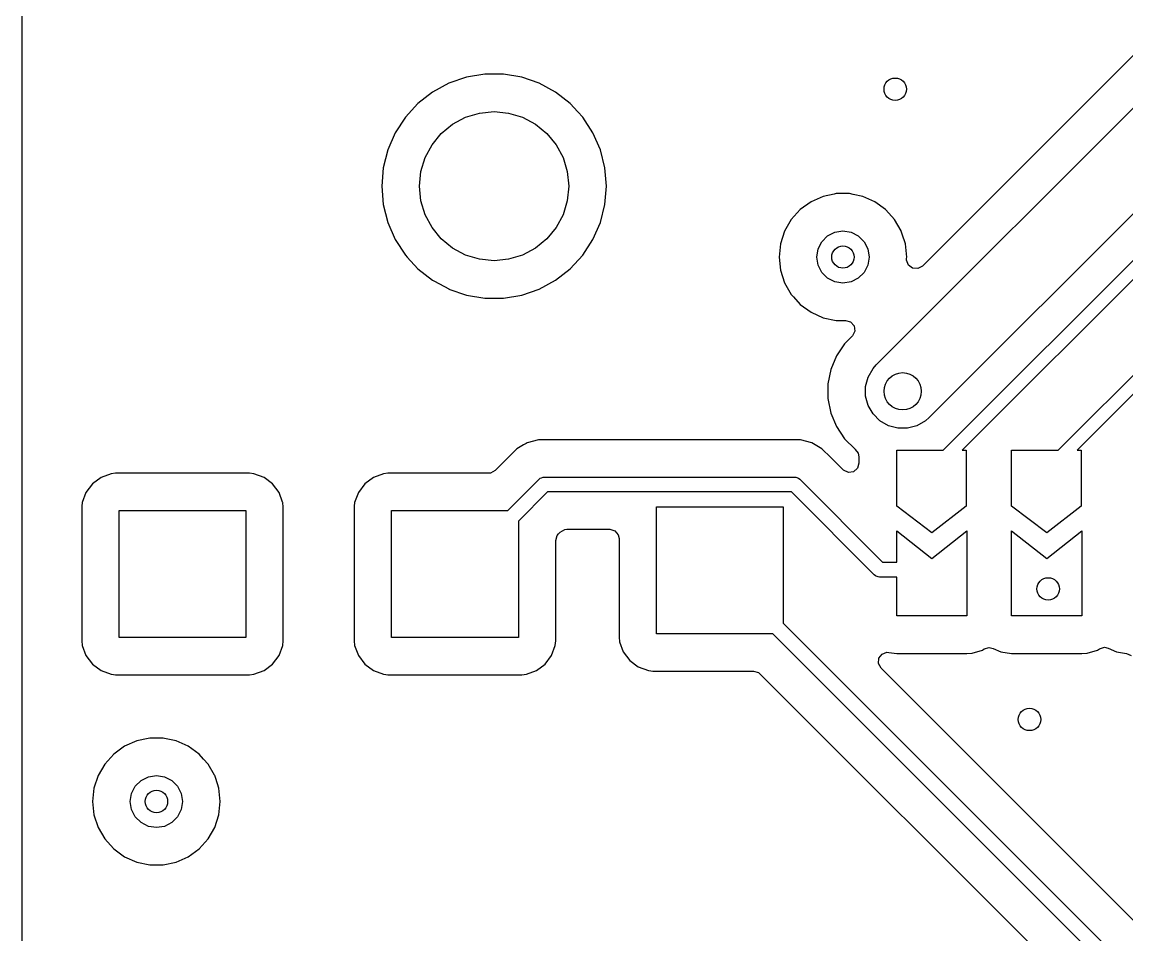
# Model space of a CAD drawing. Extents: x 70 to 224, y -154 to -54.
# Drawn here: x 103.9 to 118.7, y -101.09 to -88.85 of the extents above; entities that cross this region are included whole.
import ezdxf

# ---------------------------------------------------------------- set-up
doc = ezdxf.new("R2010")
doc.units = 0
doc.layers.add('BLACK', color=7, linetype='CONTINUOUS')

msp = doc.modelspace()

# ---------------------------------------------------------------- linework, layer by layer
at = {"layer": 'BLACK', "linetype": 'CONTINUOUS'}
for p, q in [((103.9, -91.049994), (103.9, -84.549994)), ((115.346447, -93.446447), (120.449998, -88.342895)), ((119.387478, -88.6976), (115.964043, -92.121035)), ((121.303551, -88.903556), (116.053553, -94.153553)), ((116.24272, -94.59), (121.456361, -89.376359)), ((110.100665, -89.5495), (109.855383, -89.590429)), ((110.349335, -89.5495), (110.100665, -89.5495)), ((110.594616, -89.590429), (110.349335, -89.5495)), ((121.557281, -89.529999), (116.49728, -94.59)), ((109.620188, -89.671172), (109.401493, -89.789524)), ((109.620197, -89.671169), (109.620188, -89.671172)), ((109.855383, -89.590429), (109.620197, -89.671169)), ((110.829802, -89.671169), (110.594616, -89.590429)), ((110.829811, -89.671172), (110.829802, -89.671169)), ((111.048506, -89.789524), (110.829811, -89.671172)), ((109.401493, -89.789524), (109.205257, -89.942261)), ((111.048507, -89.789525), (111.048506, -89.789524)), ((111.048509, -89.789526), (111.048507, -89.789525)), ((111.244744, -89.942262), (111.048509, -89.789526)), ((117.78272, -94.59), (122.59636, -89.776361)), ((109.205257, -89.942261), (109.036833, -90.125217)), ((111.34692, -90.053255), (111.244744, -89.942262)), ((122.697278, -89.930001), (118.03728, -94.59)), ((109.036833, -90.125217), (108.900826, -90.333393)), ((109.66943, -90.21853), (109.842317, -90.12612)), ((109.842317, -90.12612), (110.02991, -90.069215)), ((110.02991, -90.069215), (110.225, -90.05)), ((110.225, -90.05), (110.42009, -90.069215)), ((110.42009, -90.069215), (110.607683, -90.12612)), ((110.607683, -90.12612), (110.78057, -90.21853)), ((111.413166, -90.125217), (111.34692, -90.053255)), ((111.549173, -90.333393), (111.413166, -90.125217)), ((109.517893, -90.342893), (109.66943, -90.21853)), ((110.78057, -90.21853), (110.932107, -90.342893)), ((108.900826, -90.333393), (108.800936, -90.561118)), ((109.39353, -90.49443), (109.517893, -90.342893)), ((110.932107, -90.342893), (111.05647, -90.49443)), ((111.649063, -90.561118), (111.549173, -90.333393)), ((108.800936, -90.561118), (108.739892, -90.802175)), ((109.30112, -90.667317), (109.39353, -90.49443)), ((111.05647, -90.49443), (111.14888, -90.667317)), ((111.710107, -90.802175), (111.649063, -90.561118)), ((109.244215, -90.85491), (109.30112, -90.667317)), ((111.14888, -90.667317), (111.205785, -90.85491)), ((108.73989, -90.802187), (108.719357, -91.049994)), ((108.739892, -90.802175), (108.73989, -90.802187)), ((109.225, -91.05), (109.244215, -90.85491)), ((111.205785, -90.85491), (111.225, -91.05)), ((111.710109, -90.802187), (111.710107, -90.802175)), ((111.730643, -91.049994), (111.710109, -90.802187)), ((103.9, -95.352135), (103.9, -91.049994)), ((108.719357, -91.049994), (108.719357, -91.050005)), ((108.719357, -91.050005), (108.73989, -91.297812)), ((109.244215, -91.24509), (109.225, -91.05)), ((111.225, -91.05), (111.205785, -91.24509)), ((111.710465, -91.293512), (111.730643, -91.050005)), ((111.730643, -91.050005), (111.730643, -91.049994)), ((114.635728, -91.186672), (114.472408, -91.259387)), ((114.635733, -91.18667), (114.635728, -91.186672)), ((114.779954, -91.156015), (114.635733, -91.18667)), ((114.810609, -91.1495), (114.779954, -91.156015)), ((114.989391, -91.1495), (114.810609, -91.1495)), ((115.036594, -91.159533), (114.989391, -91.1495)), ((115.164265, -91.18667), (115.036594, -91.159533)), ((115.164267, -91.186671), (115.164265, -91.18667)), ((115.327593, -91.259388), (115.164267, -91.186671)), ((108.73989, -91.297812), (108.739892, -91.297824)), ((108.739892, -91.297824), (108.800936, -91.538881)), ((109.30112, -91.432683), (109.244215, -91.24509)), ((111.205785, -91.24509), (111.14888, -91.432683)), ((111.649063, -91.538881), (111.710108, -91.297821)), ((111.710108, -91.297821), (111.710465, -91.293512)), ((114.472408, -91.259387), (114.327768, -91.364475)), ((115.47223, -91.364474), (115.327593, -91.259388)), ((109.39353, -91.60557), (109.30112, -91.432683)), ((111.14888, -91.432683), (111.05647, -91.60557)), ((114.327768, -91.364475), (114.20814, -91.497336)), ((115.472231, -91.364475), (115.47223, -91.364474)), ((115.472232, -91.364476), (115.472231, -91.364475)), ((115.472235, -91.364478), (115.472232, -91.364476)), ((115.516905, -91.41409), (115.472235, -91.364478)), ((115.591859, -91.497335), (115.516905, -91.41409)), ((108.800936, -91.538881), (108.900826, -91.766606)), ((109.517893, -91.757107), (109.39353, -91.60557)), ((111.05647, -91.60557), (110.932107, -91.757107)), ((111.549173, -91.766607), (111.649063, -91.538881)), ((114.20814, -91.497336), (114.11875, -91.652164)), ((115.679702, -91.649484), (115.591859, -91.497335)), ((108.900826, -91.766606), (109.036833, -91.974782)), ((109.66943, -91.88147), (109.517893, -91.757107)), ((110.932107, -91.757107), (110.78057, -91.88147)), ((111.413164, -91.974785), (111.549173, -91.766607)), ((114.118747, -91.65217), (114.063504, -91.822192)), ((114.11875, -91.652164), (114.118747, -91.65217)), ((114.616844, -91.794275), (114.694275, -91.716844)), ((114.694275, -91.716844), (114.791844, -91.66713)), ((114.791844, -91.66713), (114.9, -91.65)), ((114.9, -91.65), (115.008156, -91.66713)), ((115.008156, -91.66713), (115.105725, -91.716844)), ((115.105725, -91.716844), (115.183156, -91.794275)), ((115.681249, -91.652164), (115.679702, -91.649484)), ((115.681252, -91.65217), (115.681249, -91.652164)), ((115.69402, -91.691467), (115.681252, -91.65217)), ((115.736497, -91.822197), (115.69402, -91.691467)), ((109.842317, -91.97388), (109.66943, -91.88147)), ((110.78057, -91.88147), (110.607683, -91.97388)), ((114.063503, -91.822194), (114.044815, -92)), ((114.063504, -91.822192), (114.063503, -91.822194)), ((114.55, -92), (114.56713, -91.891844)), ((114.56713, -91.891844), (114.616844, -91.794275)), ((115.183156, -91.794275), (115.23287, -91.891844)), ((115.23287, -91.891844), (115.25, -92)), ((115.755185, -92), (115.736497, -91.822197)), ((109.036833, -91.974782), (109.060047, -91.999999)), ((109.060047, -91.999999), (109.205256, -92.157738)), ((110.02991, -92.030785), (109.842317, -91.97388)), ((110.225, -92.05), (110.02991, -92.030785)), ((110.42009, -92.030785), (110.225, -92.05)), ((110.607683, -91.97388), (110.42009, -92.030785)), ((111.244744, -92.157738), (111.413164, -91.974785)), ((114.044815, -92), (114.063503, -92.177805)), ((114.56713, -92.108156), (114.55, -92)), ((115.25, -92), (115.23287, -92.108156)), ((115.752678, -92.0422), (115.75304, -92.0204)), ((115.777095, -92.107664), (115.752678, -92.0422)), ((115.75304, -92.0204), (115.755185, -92)), ((109.205256, -92.157738), (109.401491, -92.310474)), ((111.048509, -92.310474), (111.244744, -92.157738)), ((114.063503, -92.177805), (114.063504, -92.177807)), ((114.063504, -92.177807), (114.118747, -92.347829)), ((114.616844, -92.205725), (114.56713, -92.108156)), ((114.694275, -92.283156), (114.616844, -92.205725)), ((115.183156, -92.205725), (115.105725, -92.283156)), ((115.23287, -92.108156), (115.183156, -92.205725)), ((115.833028, -92.149536), (115.777095, -92.107664)), ((115.90272, -92.15452), (115.833028, -92.149536)), ((115.964043, -92.121035), (115.90272, -92.15452)), ((109.401491, -92.310474), (109.424927, -92.323157)), ((109.424927, -92.323157), (109.617706, -92.427484)), ((110.82981, -92.428828), (111.048509, -92.310474)), ((114.118747, -92.347829), (114.11875, -92.347835)), ((114.11875, -92.347835), (114.208141, -92.502665)), ((114.791844, -92.33287), (114.694275, -92.283156)), ((114.9, -92.35), (114.791844, -92.33287)), ((115.008156, -92.33287), (114.9, -92.35)), ((115.105725, -92.283156), (115.008156, -92.33287)), ((109.617706, -92.427484), (109.62019, -92.428828)), ((109.62019, -92.428828), (109.855386, -92.509571)), ((109.855386, -92.509571), (110.100665, -92.5505)), ((110.349335, -92.5505), (110.594614, -92.509571)), ((110.594614, -92.509571), (110.82981, -92.428828)), ((114.208141, -92.502665), (114.236855, -92.534555)), ((110.100665, -92.5505), (110.349335, -92.5505)), ((114.236855, -92.534555), (114.327764, -92.635521)), ((114.327764, -92.635521), (114.327767, -92.635523)), ((114.327767, -92.635523), (114.32777, -92.635526)), ((114.32777, -92.635526), (114.472407, -92.740612)), ((114.472407, -92.740612), (114.635733, -92.813329)), ((114.635733, -92.813329), (114.810609, -92.8505)), ((114.810609, -92.8505), (114.81061, -92.8505)), ((114.81061, -92.8505), (114.935217, -92.8505)), ((114.935217, -92.8505), (115.002256, -92.870185)), ((115.002256, -92.870185), (115.048011, -92.922989)), ((115.048011, -92.922989), (115.057955, -92.992147)), ((115.022898, -93.062181), (114.922863, -93.162215)), ((115.02893, -93.055703), (115.022898, -93.062181)), ((115.057955, -92.992147), (115.02893, -93.055703)), ((114.92286, -93.162219), (114.813372, -93.326079)), ((114.922863, -93.162215), (114.92286, -93.162219)), ((114.813367, -93.326089), (114.737949, -93.508163)), ((114.813372, -93.326079), (114.813367, -93.326089)), ((114.737947, -93.508171), (114.6995, -93.701455)), ((114.737949, -93.508163), (114.737947, -93.508171)), ((115.23806, -93.608658), (115.303324, -93.49562)), ((115.303324, -93.49562), (115.346447, -93.446447)), ((114.6995, -93.701455), (114.6995, -93.898544)), ((115.204277, -93.734737), (115.23806, -93.608658)), ((115.204277, -93.865263), (115.204277, -93.734737)), ((114.6995, -93.898544), (114.737947, -94.091828)), ((115.23806, -93.991342), (115.204277, -93.865263)), ((115.303324, -94.10438), (115.23806, -93.991342)), ((114.737947, -94.091828), (114.737949, -94.091836)), ((114.737949, -94.091836), (114.813367, -94.27391)), ((115.39562, -94.196676), (115.303324, -94.10438)), ((116.053553, -94.153553), (116.00438, -94.196676)), ((114.813367, -94.27391), (114.813372, -94.27392)), ((114.813372, -94.27392), (114.922859, -94.437779)), ((115.508658, -94.26194), (115.39562, -94.196676)), ((115.634737, -94.295723), (115.508658, -94.26194)), ((115.765263, -94.295723), (115.634737, -94.295723)), ((115.891342, -94.26194), (115.765263, -94.295723)), ((116.00438, -94.196676), (115.891342, -94.26194)), ((110.820942, -94.4495), (110.668214, -94.490423)), ((114.163331, -94.4495), (110.820942, -94.4495)), ((114.163347, -94.449499), (114.163331, -94.4495)), ((114.170943, -94.449499), (114.163347, -94.449499)), ((114.329057, -94.449499), (114.170943, -94.449499)), ((114.481785, -94.490423), (114.329057, -94.449499)), ((114.922859, -94.437779), (114.92286, -94.43778)), ((114.92286, -94.43778), (114.922861, -94.437781)), ((114.922861, -94.437781), (115.062219, -94.577139)), ((110.531282, -94.569481), (110.419478, -94.681286)), ((110.531287, -94.569477), (110.531282, -94.569481)), ((110.621228, -94.517551), (110.531287, -94.569477)), ((110.653889, -94.498694), (110.621228, -94.517551)), ((110.668214, -94.490423), (110.653889, -94.498694)), ((114.528772, -94.517551), (114.481785, -94.490423)), ((114.618712, -94.569477), (114.528772, -94.517551)), ((114.618717, -94.569481), (114.618712, -94.569477)), ((114.737588, -94.688352), (114.618717, -94.569481)), ((115.062219, -94.577139), (115.062222, -94.577141)), ((115.062222, -94.577141), (115.062224, -94.577143)), ((115.062224, -94.577143), (115.066934, -94.581009)), ((115.066934, -94.581009), (115.065576, -94.582663)), ((115.065576, -94.582663), (115.10418, -94.628824)), ((115.62, -95.34), (115.62, -94.59)), ((115.62, -94.59), (116.24272, -94.59)), ((116.49728, -94.59), (116.55, -94.59)), ((116.55, -94.59), (116.55, -95.34)), ((117.16, -95.34), (117.16, -94.59)), ((117.16, -94.59), (117.78272, -94.59)), ((118.03728, -94.59), (118.09, -94.59)), ((118.09, -94.59), (118.09, -95.34)), ((110.419478, -94.681286), (110.237582, -94.863181)), ((114.73759, -94.688355), (114.737588, -94.688352)), ((114.902819, -94.853584), (114.73759, -94.688355)), ((115.10418, -94.628824), (115.1145, -94.678351)), ((115.1145, -94.678351), (115.1145, -94.765903)), ((105.152123, -94.899501), (105.092516, -94.905908)), ((105.152129, -94.8995), (105.152123, -94.899501)), ((106.947864, -94.8995), (105.152129, -94.8995)), ((106.947873, -94.8995), (106.947864, -94.8995)), ((106.947881, -94.8995), (106.947873, -94.8995)), ((106.947883, -94.899501), (106.947881, -94.8995)), ((107.007483, -94.905908), (106.947883, -94.899501)), ((108.802123, -94.899501), (108.742516, -94.905908)), ((108.802129, -94.8995), (108.802123, -94.899501)), ((110.149901, -94.8995), (108.802129, -94.8995)), ((110.176259, -94.896666), (110.149901, -94.8995)), ((110.237582, -94.863181), (110.176259, -94.896666)), ((114.909297, -94.859616), (114.902819, -94.853584)), ((114.972853, -94.888641), (114.909297, -94.859616)), ((115.042011, -94.878697), (114.972853, -94.888641)), ((115.094815, -94.832942), (115.042011, -94.878697)), ((115.1145, -94.765903), (115.094815, -94.832942)), ((104.842452, -95.042455), (104.756206, -95.157664)), ((104.842455, -95.042452), (104.842452, -95.042455)), ((104.957664, -94.956206), (104.842455, -95.042452)), ((104.957671, -94.956202), (104.957664, -94.956206)), ((105.092516, -94.905908), (104.957671, -94.956202)), ((107.142328, -94.956202), (107.007482, -94.905908)), ((107.007482, -94.905908), (107.007483, -94.905908)), ((107.142335, -94.956206), (107.142328, -94.956202)), ((107.257544, -95.042452), (107.142335, -94.956206)), ((107.257547, -95.042455), (107.257544, -95.042452)), ((107.343793, -95.157664), (107.257547, -95.042455)), ((108.492452, -95.042455), (108.406206, -95.157664)), ((108.492455, -95.042452), (108.492452, -95.042455)), ((108.607664, -94.956206), (108.492455, -95.042452)), ((108.607671, -94.956202), (108.607664, -94.956206)), ((108.742516, -94.905908), (108.607671, -94.956202)), ((110.408579, -95.4), (110.829289, -94.97929)), ((110.829289, -94.97929), (110.844442, -94.966853)), ((110.844442, -94.966853), (110.861328, -94.959859)), ((110.861328, -94.959859), (110.880491, -94.951921)), ((110.880491, -94.951921), (110.9, -94.95)), ((110.9, -94.95), (114.25, -94.95)), ((114.25, -94.95), (114.269509, -94.951921)), ((114.269509, -94.951921), (114.305557, -94.966853)), ((114.305557, -94.966853), (114.320711, -94.979289)), ((114.320711, -94.979289), (115.431421, -96.09)), ((104.756202, -95.157671), (104.705908, -95.292517)), ((104.756206, -95.157664), (104.756202, -95.157671)), ((107.343797, -95.157671), (107.343793, -95.157664)), ((107.391143, -95.284614), (107.343797, -95.157671)), ((108.406202, -95.157671), (108.355908, -95.292517)), ((108.406206, -95.157664), (108.406202, -95.157671)), ((110.941421, -95.15), (110.55, -95.541421)), ((114.208578, -95.15), (110.941421, -95.15)), ((115.319289, -96.26071), (114.208578, -95.15)), ((104.700616, -95.341744), (104.699501, -95.352123)), ((104.705908, -95.292517), (104.700616, -95.341744)), ((107.394091, -95.292517), (107.391143, -95.284614)), ((107.400499, -95.352128), (107.394091, -95.292517)), ((108.350616, -95.341744), (108.349501, -95.352123)), ((108.355908, -95.292517), (108.350616, -95.341744)), ((116.09, -95.7), (115.62, -95.34)), ((116.55, -95.34), (116.09, -95.7)), ((117.63, -95.7), (117.16, -95.34)), ((118.09, -95.34), (117.63, -95.7)), ((103.9, -99.3), (103.9, -95.352135)), ((104.699501, -95.352123), (104.6995, -95.352135)), ((104.6995, -95.352135), (104.6995, -97.14787)), ((105.2, -97.1), (105.2, -95.4)), ((105.2, -95.4), (106.9, -95.4)), ((106.9, -95.4), (106.9, -97.1)), ((107.4005, -97.147873), (107.400499, -95.352128)), ((108.349501, -95.352123), (108.3495, -95.352135)), ((108.3495, -95.352135), (108.3495, -97.14787)), ((108.85, -97.1), (108.85, -95.4)), ((108.85, -95.4), (110.408579, -95.4)), ((112.4, -97.05), (112.4, -95.35)), ((112.4, -95.35), (114.1, -95.35)), ((114.1, -95.35), (114.1, -96.908578)), ((110.55, -95.541421), (110.55, -97.1)), ((111.050499, -95.800097), (111.070184, -95.733059)), ((111.070184, -95.733059), (111.086819, -95.712415)), ((111.086819, -95.712415), (111.112418, -95.686817)), ((111.112418, -95.686817), (111.173742, -95.653333)), ((111.173742, -95.653333), (111.200098, -95.6505)), ((111.200098, -95.6505), (111.7755, -95.6505)), ((111.7755, -95.6505), (111.842539, -95.670185)), ((111.842539, -95.670185), (111.888294, -95.722989)), ((111.888294, -95.722989), (111.8995, -95.7745)), ((111.8995, -95.7745), (111.8995, -97.09787)), ((115.62, -96.09), (115.62, -95.67)), ((115.62, -95.67), (116.09, -96.04)), ((116.09, -96.04), (116.56, -95.67)), ((116.56, -95.67), (116.56, -96.81)), ((117.16, -96.81), (117.16, -95.67)), ((117.16, -95.67), (117.63, -96.04)), ((117.63, -96.04), (118.1, -95.67)), ((118.1, -95.67), (118.1, -96.81)), ((111.0505, -97.147873), (111.050499, -95.800097)), ((115.431421, -96.09), (115.62, -96.09)), ((115.334442, -96.273147), (115.319289, -96.26071)), ((115.345, -96.27752), (115.334442, -96.273147)), ((115.370491, -96.288079), (115.345, -96.27752)), ((115.39, -96.29), (115.370491, -96.288079)), ((115.62, -96.29), (115.39, -96.29)), ((115.62, -96.81), (115.62, -96.29)), ((116.56, -96.81), (115.62, -96.81)), ((118.1, -96.81), (117.16, -96.81)), ((114.1, -96.908578), (120.581422, -103.39)), ((106.9, -97.1), (105.2, -97.1)), ((110.55, -97.1), (108.85, -97.1)), ((111.8995, -97.09787), (111.899501, -97.097876)), ((111.899501, -97.097876), (111.905908, -97.157483)), ((113.958578, -97.05), (112.4, -97.05)), ((120.469289, -103.560711), (113.958578, -97.05)), ((104.6995, -97.14787), (104.699501, -97.147876)), ((104.699501, -97.147876), (104.705908, -97.207483)), ((104.705908, -97.207483), (104.756202, -97.342328)), ((107.343796, -97.342331), (107.394091, -97.207483)), ((107.394091, -97.207483), (107.4005, -97.147873)), ((108.3495, -97.14787), (108.349501, -97.147876)), ((108.349501, -97.147876), (108.355908, -97.207483)), ((108.355908, -97.207483), (108.406202, -97.342328)), ((110.993796, -97.342331), (111.044091, -97.207483)), ((111.044091, -97.207483), (111.0505, -97.147873)), ((111.905908, -97.157483), (111.956202, -97.292328)), ((116.769992, -97.269819), (116.792957, -97.25506)), ((116.792957, -97.25506), (116.859993, -97.235375)), ((116.859993, -97.235375), (116.911508, -97.246581)), ((116.911508, -97.246581), (117.01758, -97.295023)), ((118.309992, -97.269819), (118.337109, -97.252391)), ((118.337109, -97.252391), (118.404146, -97.232705)), ((118.404146, -97.232705), (118.455662, -97.243911)), ((118.455662, -97.243911), (118.56758, -97.295023)), ((104.756202, -97.342328), (104.756206, -97.342335)), ((104.756206, -97.342335), (104.842452, -97.457544)), ((107.257546, -97.457546), (107.343796, -97.342331)), ((108.406202, -97.342328), (108.406206, -97.342335)), ((108.406206, -97.342335), (108.492452, -97.457544)), ((110.907546, -97.457546), (110.993796, -97.342331)), ((111.956202, -97.292328), (111.956206, -97.292335)), ((111.956206, -97.292335), (112.042452, -97.407544)), ((112.042452, -97.407544), (112.042455, -97.407547)), ((112.042455, -97.407547), (112.157664, -97.493793)), ((115.376637, -97.449564), (115.381621, -97.379872)), ((115.381621, -97.379872), (115.423493, -97.323939)), ((115.423493, -97.323939), (115.488957, -97.299522)), ((115.488957, -97.299522), (115.515447, -97.300467)), ((115.515447, -97.300467), (115.62, -97.3155)), ((115.62, -97.3155), (115.620003, -97.3155)), ((115.620003, -97.3155), (116.56, -97.3155)), ((116.56, -97.3155), (116.63194, -97.310355)), ((116.63194, -97.310355), (116.769992, -97.269819)), ((117.01758, -97.295023), (117.017583, -97.295023)), ((117.017583, -97.295023), (117.017584, -97.295024)), ((117.017584, -97.295024), (117.16, -97.3155)), ((117.16, -97.3155), (117.160003, -97.3155)), ((117.160003, -97.3155), (118.1, -97.3155)), ((118.1, -97.3155), (118.17194, -97.310355)), ((118.17194, -97.310355), (118.309992, -97.269819)), ((118.56758, -97.295023), (118.567583, -97.295023)), ((118.567583, -97.295023), (118.567584, -97.295024)), ((118.567584, -97.295024), (118.698044, -97.313781)), ((118.698044, -97.313781), (118.761598, -97.342804)), ((104.842452, -97.457544), (104.842455, -97.457547)), ((104.842455, -97.457547), (104.957664, -97.543793)), ((104.957664, -97.543793), (104.957671, -97.543797)), ((104.957671, -97.543797), (105.092517, -97.594091)), ((107.007483, -97.594091), (107.142331, -97.543796)), ((107.142331, -97.543796), (107.257546, -97.457546)), ((108.492452, -97.457544), (108.492455, -97.457547)), ((108.492455, -97.457547), (108.607664, -97.543793)), ((108.607664, -97.543793), (108.607671, -97.543797)), ((108.607671, -97.543797), (108.742517, -97.594091)), ((110.657483, -97.594091), (110.792331, -97.543796)), ((110.792331, -97.543796), (110.907546, -97.457546)), ((112.157664, -97.493793), (112.157671, -97.493797)), ((112.157671, -97.493797), (112.292517, -97.544091)), ((112.292517, -97.544091), (112.292516, -97.544091)), ((112.292516, -97.544091), (112.299444, -97.544835)), ((112.299444, -97.544835), (112.352127, -97.5505)), ((112.352127, -97.5505), (113.699902, -97.550499)), ((113.699902, -97.550499), (113.766941, -97.570184)), ((115.410122, -97.510887), (115.376637, -97.449564)), ((118.949544, -101.050309), (115.410122, -97.510887)), ((105.092517, -97.594091), (105.092516, -97.594091)), ((105.092516, -97.594091), (105.099444, -97.594835)), ((105.099444, -97.594835), (105.152127, -97.6005)), ((105.152127, -97.6005), (106.947872, -97.600499)), ((106.947872, -97.600499), (107.007483, -97.594091)), ((108.742517, -97.594091), (108.742516, -97.594091)), ((108.742516, -97.594091), (108.749444, -97.594835)), ((108.749444, -97.594835), (108.802127, -97.6005)), ((108.802127, -97.6005), (110.597872, -97.600499)), ((110.597872, -97.600499), (110.657483, -97.594091)), ((113.766941, -97.570184), (113.787583, -97.586818)), ((113.787583, -97.586818), (120.01185, -103.811085)), ((105.610609, -98.4495), (105.590059, -98.453868)), ((105.789391, -98.4495), (105.610609, -98.4495)), ((105.80995, -98.45387), (105.789391, -98.4495)), ((105.272408, -98.559387), (105.127768, -98.664475)), ((105.435728, -98.486672), (105.272408, -98.559387)), ((105.435733, -98.48667), (105.435728, -98.486672)), ((105.590059, -98.453868), (105.435733, -98.48667)), ((105.964265, -98.48667), (105.80995, -98.45387)), ((105.964267, -98.486671), (105.964265, -98.48667)), ((106.127593, -98.559388), (105.964267, -98.486671)), ((106.27223, -98.664474), (106.127593, -98.559388)), ((105.127768, -98.664475), (105.00814, -98.797336)), ((106.272231, -98.664475), (106.27223, -98.664474)), ((106.272232, -98.664476), (106.272231, -98.664475)), ((106.272235, -98.664478), (106.272232, -98.664476)), ((106.331612, -98.730424), (106.272235, -98.664478)), ((106.391859, -98.797335), (106.331612, -98.730424)), ((105.00814, -98.797336), (104.91875, -98.952164)), ((106.479278, -98.94875), (106.391859, -98.797335)), ((104.918747, -98.95217), (104.863504, -99.122192)), ((104.91875, -98.952164), (104.918747, -98.95217)), ((105.416844, -99.094275), (105.494275, -99.016844)), ((105.494275, -99.016844), (105.591844, -98.96713)), ((105.591844, -98.96713), (105.7, -98.95)), ((105.7, -98.95), (105.808156, -98.96713)), ((105.808156, -98.96713), (105.905725, -99.016844)), ((105.905725, -99.016844), (105.983156, -99.094275)), ((106.481249, -98.952164), (106.479278, -98.94875)), ((106.481252, -98.95217), (106.481249, -98.952164)), ((106.494492, -98.992918), (106.481252, -98.95217)), ((106.536497, -99.122197), (106.494492, -98.992918)), ((104.863503, -99.122194), (104.844815, -99.3)), ((104.863504, -99.122192), (104.863503, -99.122194)), ((105.35, -99.3), (105.36713, -99.191844)), ((105.36713, -99.191844), (105.416844, -99.094275)), ((105.983156, -99.094275), (106.03287, -99.191844)), ((106.03287, -99.191844), (106.05, -99.3)), ((106.555185, -99.3), (106.536497, -99.122197)), ((103.9, -102.226043), (103.9, -99.3)), ((104.844815, -99.3), (104.863503, -99.477805)), ((105.36713, -99.408156), (105.35, -99.3)), ((106.05, -99.3), (106.03287, -99.408156)), ((106.536497, -99.477803), (106.555185, -99.3)), ((104.863503, -99.477805), (104.863504, -99.477807)), ((104.863504, -99.477807), (104.918747, -99.647829)), ((105.416844, -99.505725), (105.36713, -99.408156)), ((106.03287, -99.408156), (105.983156, -99.505725)), ((106.48125, -99.647835), (106.536497, -99.477803)), ((105.494275, -99.583156), (105.416844, -99.505725)), ((105.591844, -99.63287), (105.494275, -99.583156)), ((105.7, -99.65), (105.591844, -99.63287)), ((105.808156, -99.63287), (105.7, -99.65)), ((105.905725, -99.583156), (105.808156, -99.63287)), ((105.983156, -99.505725), (105.905725, -99.583156)), ((104.918747, -99.647829), (104.91875, -99.647835)), ((104.91875, -99.647835), (105.008141, -99.802665)), ((106.391859, -99.802665), (106.48125, -99.647835)), ((105.008141, -99.802665), (105.043794, -99.842261)), ((105.043794, -99.842261), (105.127764, -99.935521)), ((106.27223, -99.935526), (106.391859, -99.802665)), ((105.127764, -99.935521), (105.127767, -99.935523)), ((105.127767, -99.935523), (105.12777, -99.935526)), ((105.12777, -99.935526), (105.272407, -100.040612)), ((105.272407, -100.040612), (105.435733, -100.113329)), ((105.964267, -100.113329), (106.127593, -100.040612)), ((106.127593, -100.040612), (106.27223, -99.935526)), ((105.435733, -100.113329), (105.610609, -100.1505)), ((105.610609, -100.1505), (105.61061, -100.1505)), ((105.61061, -100.1505), (105.789389, -100.1505)), ((105.789389, -100.1505), (105.789391, -100.1505)), ((105.789391, -100.1505), (105.964267, -100.113329))]:
    msp.add_line(p, q, dxfattribs=at)
at = {"layer": 'BLACK'}
for centre, radius in [((115.6, -89.75), 0.15), ((114.9, -92), 0.15), ((115.7, -93.8), 0.25), ((117.65, -96.45), 0.15), ((117.4, -98.2), 0.15), ((105.7, -99.3), 0.15)]:
    msp.add_circle(centre, radius, dxfattribs=at)

doc.saveas('drawing.dxf')
